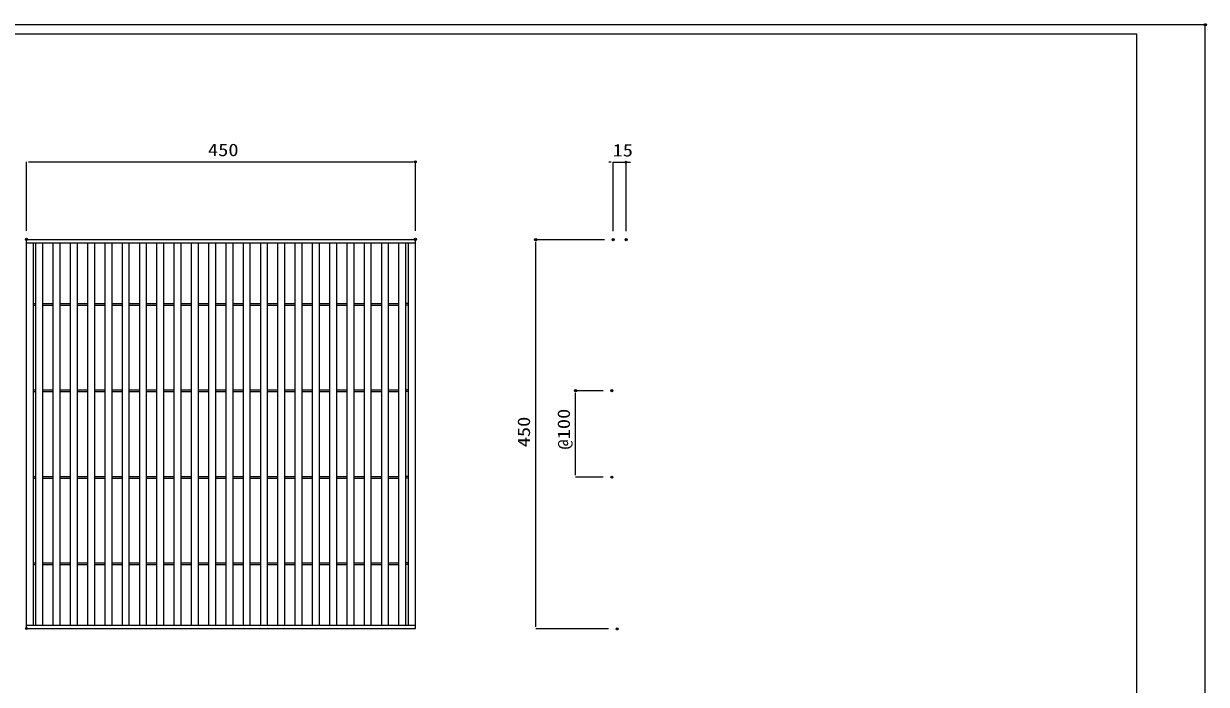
# Model space of a CAD drawing. Units: millimetres on the paper, with parts at other scales. Extents: x -216 to 216, y -153 to 153.
# Drawn here: x -58.1 to 215.6, y 0.1 to 152.9 of the extents above; entities that cross this region are included whole.
import ezdxf
from ezdxf.enums import TextEntityAlignment as Align

# ---------------------------------------------------------------- set-up
doc = ezdxf.new("R2010")
doc.units = ezdxf.units.MM
doc.header["$PDMODE"] = 32
doc.header["$PDSIZE"] = 0.5
for name, color, linetype, lineweight in [('0-0_A1FRAME', 1, 'Continuous', 9), ('0-2_蓋', 3, 'Continuous', 9), ('0-4_寸法', 4, 'Continuous', 9)]:
    doc.layers.add(name, color=color, linetype=linetype, lineweight=lineweight)
doc.layers.add('0-6_Defpoints', color=7, linetype='Continuous')
doc.styles.add('ＭＳ ゴシック', font='')
doc.styles.get('ＭＳ ゴシック').set_extended_font_data('MS Gothic')

msp = doc.modelspace()

# ---------------------------------------------------------------- linework, layer by layer
at = {"layer": '0-0_A1FRAME'}
msp.add_lwpolyline([(-215.332, 152.642), (-215.332, -152.65), (215.329, -152.65), (215.329, 152.642)], close=True, dxfattribs=at)
msp.add_lwpolyline([(199.523, -150.495), (199.523, 150.487), (-209.584, 150.487)], dxfattribs=at)
msp.add_point((215.329, 152.642), dxfattribs=at)
at = {"layer": '0-2_蓋'}
for p, q in [((-57.453, 13.017), (-57.453, 103.017)), ((-57.453, 103.017), (32.547, 103.017)), ((-57.453, 102.217), (32.547, 102.217)), ((-55.853, 13.817), (-55.853, 102.217)), ((-55.253, 13.817), (-55.253, 102.217)), ((-53.653, 13.817), (-53.653, 102.217)), ((-51.253, 13.817), (-51.253, 102.217)), ((-49.653, 13.817), (-49.653, 102.217)), ((-47.253, 13.817), (-47.253, 102.217)), ((-45.653, 13.817), (-45.653, 102.217)), ((-43.253, 13.817), (-43.253, 102.217)), ((-41.653, 13.817), (-41.653, 102.217)), ((-39.253, 13.817), (-39.253, 102.217)), ((-37.653, 13.817), (-37.653, 102.217)), ((-35.253, 13.817), (-35.253, 102.217)), ((-33.653, 13.817), (-33.653, 102.217)), ((-31.253, 13.817), (-31.253, 102.217)), ((-29.653, 13.817), (-29.653, 102.217)), ((-27.253, 13.817), (-27.253, 102.217)), ((-25.653, 13.817), (-25.653, 102.217)), ((-23.253, 13.817), (-23.253, 102.217)), ((-21.653, 13.817), (-21.653, 102.217)), ((-19.253, 13.817), (-19.253, 102.217)), ((-17.653, 13.817), (-17.653, 102.217)), ((-15.253, 13.817), (-15.253, 102.217)), ((-13.653, 13.817), (-13.653, 102.217)), ((-11.253, 13.817), (-11.253, 102.217)), ((-9.653, 13.817), (-9.653, 102.217)), ((-7.253, 13.817), (-7.253, 102.217)), ((-5.653, 13.817), (-5.653, 102.217)), ((-3.253, 13.817), (-3.253, 102.217)), ((-1.653, 13.817), (-1.653, 102.217)), ((0.747, 13.817), (0.747, 102.217)), ((2.347, 13.817), (2.347, 102.217)), ((4.747, 13.817), (4.747, 102.217)), ((6.347, 13.817), (6.347, 102.217)), ((8.747, 13.817), (8.747, 102.217)), ((10.347, 13.817), (10.347, 102.217)), ((12.747, 13.817), (12.747, 102.217)), ((14.347, 13.817), (14.347, 102.217)), ((16.747, 13.817), (16.747, 102.217)), ((18.347, 13.817), (18.347, 102.217)), ((20.747, 13.817), (20.747, 102.217)), ((22.347, 13.817), (22.347, 102.217)), ((24.747, 13.817), (24.747, 102.217)), ((26.347, 13.817), (26.347, 102.217)), ((28.747, 13.817), (28.747, 102.217)), ((30.347, 13.817), (30.347, 102.217)), ((30.947, 13.817), (30.947, 102.217)), ((32.547, 13.017), (32.547, 103.017)), ((-55.853, 88.217), (-55.253, 88.217)), ((-55.853, 87.817), (-55.253, 87.817)), ((-53.653, 88.217), (-51.253, 88.217)), ((-53.653, 87.817), (-51.253, 87.817)), ((-49.653, 88.217), (-47.253, 88.217)), ((-49.653, 87.817), (-47.253, 87.817)), ((-45.653, 88.217), (-43.253, 88.217)), ((-45.653, 87.817), (-43.253, 87.817)), ((-41.653, 88.217), (-39.253, 88.217)), ((-41.653, 87.817), (-39.253, 87.817)), ((-37.653, 88.217), (-35.253, 88.217)), ((-37.653, 87.817), (-35.253, 87.817)), ((-33.653, 88.217), (-31.253, 88.217)), ((-33.653, 87.817), (-31.253, 87.817)), ((-29.653, 88.217), (-27.253, 88.217)), ((-29.653, 87.817), (-27.253, 87.817)), ((-25.653, 88.217), (-23.253, 88.217)), ((-25.653, 87.817), (-23.253, 87.817)), ((-21.653, 88.217), (-19.253, 88.217)), ((-21.653, 87.817), (-19.253, 87.817)), ((-17.653, 88.217), (-15.253, 88.217)), ((-17.653, 87.817), (-15.253, 87.817)), ((-13.653, 88.217), (-11.253, 88.217)), ((-13.653, 87.817), (-11.253, 87.817)), ((-9.653, 88.217), (-7.253, 88.217)), ((-9.653, 87.817), (-7.253, 87.817)), ((-5.653, 88.217), (-3.253, 88.217)), ((-5.653, 87.817), (-3.253, 87.817)), ((-1.653, 88.217), (0.747, 88.217)), ((-1.653, 87.817), (0.747, 87.817)), ((2.347, 88.217), (4.747, 88.217)), ((2.347, 87.817), (4.747, 87.817)), ((6.347, 88.217), (8.747, 88.217)), ((6.347, 87.817), (8.747, 87.817)), ((10.347, 88.217), (12.747, 88.217)), ((10.347, 87.817), (12.747, 87.817)), ((14.347, 88.217), (16.747, 88.217)), ((14.347, 87.817), (16.747, 87.817)), ((18.347, 88.217), (20.747, 88.217)), ((18.347, 87.817), (20.747, 87.817)), ((22.347, 88.217), (24.747, 88.217)), ((22.347, 87.817), (24.747, 87.817)), ((26.347, 88.217), (28.747, 88.217)), ((26.347, 87.817), (28.747, 87.817)), ((30.947, 88.217), (30.347, 88.217)), ((30.947, 87.817), (30.347, 87.817)), ((-55.853, 68.217), (-55.253, 68.217)), ((-55.853, 67.817), (-55.253, 67.817)), ((-53.653, 68.217), (-51.253, 68.217)), ((-53.653, 67.817), (-51.253, 67.817)), ((-49.653, 68.217), (-47.253, 68.217)), ((-49.653, 67.817), (-47.253, 67.817)), ((-45.653, 68.217), (-43.253, 68.217)), ((-45.653, 67.817), (-43.253, 67.817)), ((-41.653, 68.217), (-39.253, 68.217)), ((-41.653, 67.817), (-39.253, 67.817)), ((-37.653, 68.217), (-35.253, 68.217)), ((-37.653, 67.817), (-35.253, 67.817)), ((-33.653, 68.217), (-31.253, 68.217)), ((-33.653, 67.817), (-31.253, 67.817)), ((-29.653, 68.217), (-27.253, 68.217)), ((-29.653, 67.817), (-27.253, 67.817)), ((-25.653, 68.217), (-23.253, 68.217)), ((-25.653, 67.817), (-23.253, 67.817)), ((-21.653, 68.217), (-19.253, 68.217)), ((-21.653, 67.817), (-19.253, 67.817)), ((-17.653, 68.217), (-15.253, 68.217)), ((-17.653, 67.817), (-15.253, 67.817)), ((-13.653, 68.217), (-11.253, 68.217)), ((-13.653, 67.817), (-11.253, 67.817)), ((-9.653, 68.217), (-7.253, 68.217)), ((-9.653, 67.817), (-7.253, 67.817)), ((-5.653, 68.217), (-3.253, 68.217)), ((-5.653, 67.817), (-3.253, 67.817)), ((-1.653, 68.217), (0.747, 68.217)), ((-1.653, 67.817), (0.747, 67.817)), ((2.347, 68.217), (4.747, 68.217)), ((2.347, 67.817), (4.747, 67.817)), ((6.347, 68.217), (8.747, 68.217)), ((6.347, 67.817), (8.747, 67.817)), ((10.347, 68.217), (12.747, 68.217)), ((10.347, 67.817), (12.747, 67.817)), ((14.347, 68.217), (16.747, 68.217)), ((14.347, 67.817), (16.747, 67.817)), ((18.347, 68.217), (20.747, 68.217)), ((18.347, 67.817), (20.747, 67.817)), ((22.347, 68.217), (24.747, 68.217)), ((22.347, 67.817), (24.747, 67.817)), ((26.347, 68.217), (28.747, 68.217)), ((26.347, 67.817), (28.747, 67.817)), ((30.947, 68.217), (30.347, 68.217)), ((30.947, 67.817), (30.347, 67.817)), ((-55.853, 48.217), (-55.253, 48.217)), ((-55.853, 47.817), (-55.253, 47.817)), ((-53.653, 48.217), (-51.253, 48.217)), ((-53.653, 47.817), (-51.253, 47.817)), ((-49.653, 48.217), (-47.253, 48.217)), ((-49.653, 47.817), (-47.253, 47.817)), ((-45.653, 48.217), (-43.253, 48.217)), ((-45.653, 47.817), (-43.253, 47.817)), ((-41.653, 48.217), (-39.253, 48.217)), ((-41.653, 47.817), (-39.253, 47.817)), ((-37.653, 48.217), (-35.253, 48.217)), ((-37.653, 47.817), (-35.253, 47.817)), ((-33.653, 48.217), (-31.253, 48.217)), ((-33.653, 47.817), (-31.253, 47.817)), ((-29.653, 48.217), (-27.253, 48.217)), ((-29.653, 47.817), (-27.253, 47.817)), ((-25.653, 48.217), (-23.253, 48.217)), ((-25.653, 47.817), (-23.253, 47.817)), ((-21.653, 48.217), (-19.253, 48.217)), ((-21.653, 47.817), (-19.253, 47.817)), ((-17.653, 48.217), (-15.253, 48.217)), ((-17.653, 47.817), (-15.253, 47.817)), ((-13.653, 48.217), (-11.253, 48.217)), ((-13.653, 47.817), (-11.253, 47.817)), ((-9.653, 48.217), (-7.253, 48.217)), ((-9.653, 47.817), (-7.253, 47.817)), ((-5.653, 48.217), (-3.253, 48.217)), ((-5.653, 47.817), (-3.253, 47.817)), ((-1.653, 48.217), (0.747, 48.217)), ((-1.653, 47.817), (0.747, 47.817)), ((2.347, 48.217), (4.747, 48.217)), ((2.347, 47.817), (4.747, 47.817)), ((6.347, 48.217), (8.747, 48.217)), ((6.347, 47.817), (8.747, 47.817)), ((10.347, 48.217), (12.747, 48.217)), ((10.347, 47.817), (12.747, 47.817)), ((14.347, 48.217), (16.747, 48.217)), ((14.347, 47.817), (16.747, 47.817)), ((18.347, 48.217), (20.747, 48.217)), ((18.347, 47.817), (20.747, 47.817)), ((22.347, 48.217), (24.747, 48.217)), ((22.347, 47.817), (24.747, 47.817)), ((26.347, 48.217), (28.747, 48.217)), ((26.347, 47.817), (28.747, 47.817)), ((30.947, 48.217), (30.347, 48.217)), ((30.947, 47.817), (30.347, 47.817)), ((-55.853, 28.217), (-55.253, 28.217)), ((-55.853, 27.817), (-55.253, 27.817)), ((-53.653, 28.217), (-51.253, 28.217)), ((-53.653, 27.817), (-51.253, 27.817)), ((-49.653, 28.217), (-47.253, 28.217)), ((-49.653, 27.817), (-47.253, 27.817)), ((-45.653, 28.217), (-43.253, 28.217)), ((-45.653, 27.817), (-43.253, 27.817)), ((-41.653, 28.217), (-39.253, 28.217)), ((-41.653, 27.817), (-39.253, 27.817)), ((-37.653, 28.217), (-35.253, 28.217)), ((-37.653, 27.817), (-35.253, 27.817)), ((-33.653, 28.217), (-31.253, 28.217)), ((-33.653, 27.817), (-31.253, 27.817)), ((-29.653, 28.217), (-27.253, 28.217)), ((-29.653, 27.817), (-27.253, 27.817)), ((-25.653, 28.217), (-23.253, 28.217)), ((-25.653, 27.817), (-23.253, 27.817)), ((-21.653, 28.217), (-19.253, 28.217)), ((-21.653, 27.817), (-19.253, 27.817)), ((-17.653, 28.217), (-15.253, 28.217)), ((-17.653, 27.817), (-15.253, 27.817)), ((-13.653, 28.217), (-11.253, 28.217)), ((-13.653, 27.817), (-11.253, 27.817)), ((-9.653, 28.217), (-7.253, 28.217)), ((-9.653, 27.817), (-7.253, 27.817)), ((-5.653, 28.217), (-3.253, 28.217)), ((-5.653, 27.817), (-3.253, 27.817)), ((-1.653, 28.217), (0.747, 28.217)), ((-1.653, 27.817), (0.747, 27.817)), ((2.347, 28.217), (4.747, 28.217)), ((2.347, 27.817), (4.747, 27.817)), ((6.347, 28.217), (8.747, 28.217)), ((6.347, 27.817), (8.747, 27.817)), ((10.347, 28.217), (12.747, 28.217)), ((10.347, 27.817), (12.747, 27.817)), ((14.347, 28.217), (16.747, 28.217)), ((14.347, 27.817), (16.747, 27.817)), ((18.347, 28.217), (20.747, 28.217)), ((18.347, 27.817), (20.747, 27.817)), ((22.347, 28.217), (24.747, 28.217)), ((22.347, 27.817), (24.747, 27.817)), ((26.347, 28.217), (28.747, 28.217)), ((26.347, 27.817), (28.747, 27.817)), ((30.947, 28.217), (30.347, 28.217)), ((30.947, 27.817), (30.347, 27.817)), ((-57.453, 13.817), (32.547, 13.817)), ((-57.453, 13.017), (32.547, 13.017))]:
    msp.add_line(p, q, dxfattribs=at)
at = {"layer": '0-4_寸法'}
for p, q in [((-57.453, 105.017), (-57.453, 120.95)), ((-56.953, 120.95), (32.047, 120.95)), ((32.547, 105.017), (32.547, 120.95)), ((77.819, 120.87), (77.319, 120.87)), ((78.319, 104.937), (78.319, 120.87)), ((78.319, 120.87), (81.319, 120.87)), ((81.319, 104.937), (81.319, 120.87)), ((81.819, 120.87), (82.319, 120.87)), ((76.319, 102.937), (60.39, 102.937)), ((60.39, 13.437), (60.39, 102.437)), ((75.997, 68.017), (69.631, 68.017)), ((69.631, 48.517), (69.631, 67.517)), ((75.997, 48.017), (69.631, 48.017)), ((77.248, 12.937), (60.39, 12.937))]:
    msp.add_line(p, q, dxfattribs=at)
at = {"layer": '0-6_Defpoints'}
for p in [(32.547, 120.95), (81.319, 120.87), (-57.453, 103.017), (32.547, 103.017), (60.39, 102.937), (78.319, 102.937), (78.319, 102.937), (81.319, 102.937), (69.631, 68.017), (77.997, 68.017), (77.997, 48.017), (-57.453, 13.017), (79.248, 12.937)]:
    msp.add_point(p, dxfattribs=at)

# ---------------------------------------------------------------- texts
at = {"layer": '0-4_寸法', "style": 'ＭＳ ゴシック', "width": 1.2}
for s, p in [('450', (-15.453, 121.395)), ('15', (78.175, 121.315))]:
    msp.add_text(s, height=2.889, dxfattribs=at).set_placement(p, align=Align.BOTTOM_LEFT)
for s, p in [('@100', (69.186, 54.417)), ('450', (59.945, 54.937))]:
    msp.add_text(s, height=2.889, rotation=90, dxfattribs=at).set_placement(p, align=Align.BOTTOM_LEFT)

doc.saveas('drawing.dxf')
